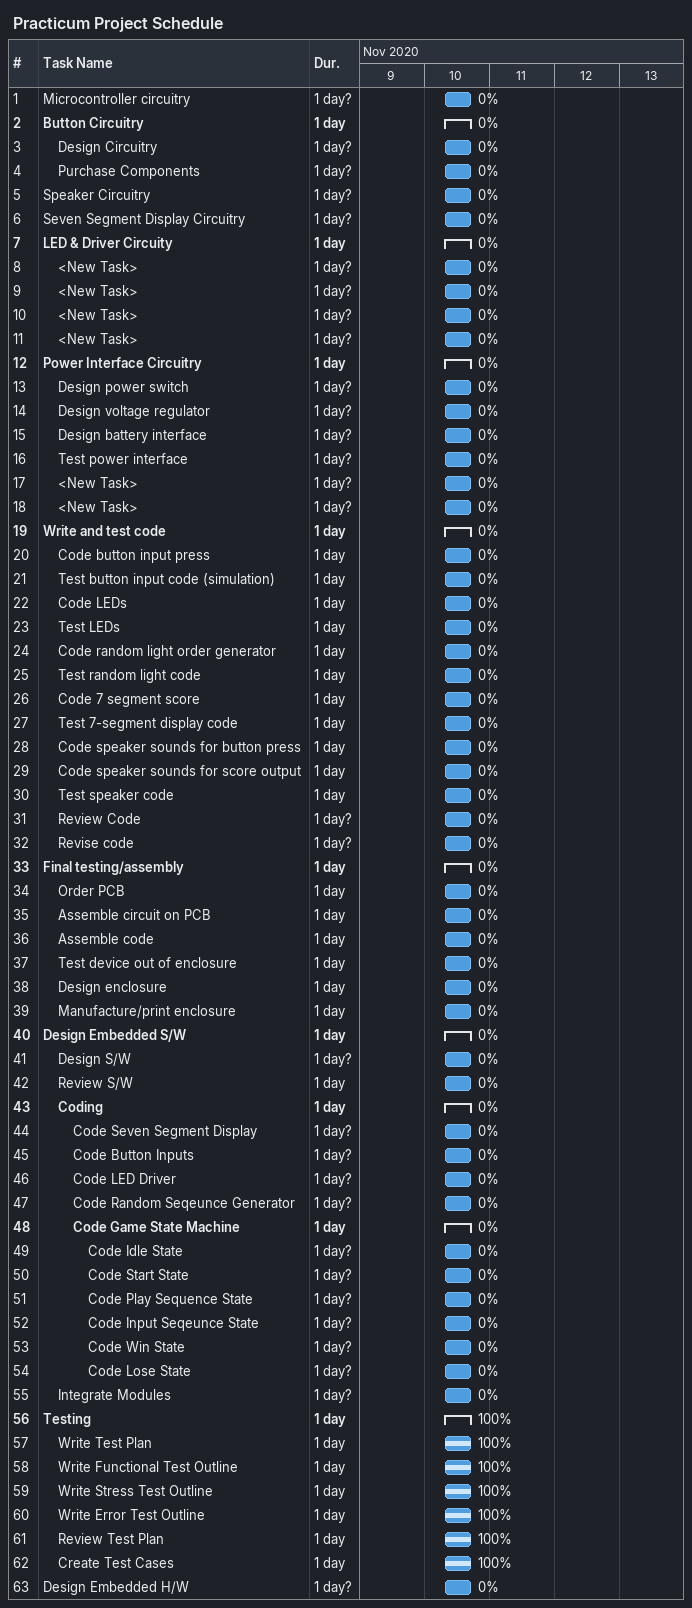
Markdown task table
Practicum Project Schedule

| ID | Level | Task | Duration | Start | Finish | % complete |
|---|---|---|---|---|---|---|
| 1 | 1 | Microcontroller circuitry | 1d? | 2020-11-10 | 2020-11-10 | 0 |
| 2 | 1 | **Button Circuitry** | 1d | 2020-11-10 | 2020-11-10 | 0 |
| 3 | 2 | Design Circuitry | 1d? | 2020-11-10 | 2020-11-10 | 0 |
| 4 | 2 | Purchase Components | 1d? | 2020-11-10 | 2020-11-10 | 0 |
| 5 | 1 | Speaker Circuitry | 1d? | 2020-11-10 | 2020-11-10 | 0 |
| 6 | 1 | Seven Segment Display Circuitry | 1d? | 2020-11-10 | 2020-11-10 | 0 |
| 7 | 1 | **LED & Driver Circuity** | 1d | 2020-11-10 | 2020-11-10 | 0 |
| 8 | 2 | <New Task> | 1d? | 2020-11-10 | 2020-11-10 | 0 |
| 9 | 2 | <New Task> | 1d? | 2020-11-10 | 2020-11-10 | 0 |
| 10 | 2 | <New Task> | 1d? | 2020-11-10 | 2020-11-10 | 0 |
| 11 | 2 | <New Task> | 1d? | 2020-11-10 | 2020-11-10 | 0 |
| 12 | 1 | **Power Interface Circuitry** | 1d | 2020-11-10 | 2020-11-10 | 0 |
| 13 | 2 | Design power switch | 1d? | 2020-11-10 | 2020-11-10 | 0 |
| 14 | 2 | Design voltage regulator | 1d? | 2020-11-10 | 2020-11-10 | 0 |
| 15 | 2 | Design battery interface | 1d? | 2020-11-10 | 2020-11-10 | 0 |
| 16 | 2 | Test power interface | 1d? | 2020-11-10 | 2020-11-10 | 0 |
| 17 | 2 | <New Task> | 1d? | 2020-11-10 | 2020-11-10 | 0 |
| 18 | 2 | <New Task> | 1d? | 2020-11-10 | 2020-11-10 | 0 |
| 19 | 1 | **Write and test code** | 1d | 2020-11-10 | 2020-11-10 | 0 |
| 20 | 2 | Code button input press | 1d | 2020-11-10 | 2020-11-10 | 0 |
| 21 | 2 | Test button input code (simulation) | 1d | 2020-11-10 | 2020-11-10 | 0 |
| 22 | 2 | Code LEDs | 1d | 2020-11-10 | 2020-11-10 | 0 |
| 23 | 2 | Test LEDs | 1d | 2020-11-10 | 2020-11-10 | 0 |
| 24 | 2 | Code random light order generator | 1d | 2020-11-10 | 2020-11-10 | 0 |
| 25 | 2 | Test random light code | 1d | 2020-11-10 | 2020-11-10 | 0 |
| 26 | 2 | Code 7 segment score | 1d | 2020-11-10 | 2020-11-10 | 0 |
| 27 | 2 | Test 7-segment display code | 1d | 2020-11-10 | 2020-11-10 | 0 |
| 28 | 2 | Code speaker sounds for button press | 1d | 2020-11-10 | 2020-11-10 | 0 |
| 29 | 2 | Code speaker sounds for score output | 1d | 2020-11-10 | 2020-11-10 | 0 |
| 30 | 2 | Test speaker code | 1d | 2020-11-10 | 2020-11-10 | 0 |
| 31 | 2 | Review Code | 1d? | 2020-11-10 | 2020-11-10 | 0 |
| 32 | 2 | Revise code | 1d? | 2020-11-10 | 2020-11-10 | 0 |
| 33 | 1 | **Final testing/assembly** | 1d | 2020-11-10 | 2020-11-10 | 0 |
| 34 | 2 | Order PCB | 1d | 2020-11-10 | 2020-11-10 | 0 |
| 35 | 2 | Assemble circuit on PCB | 1d | 2020-11-10 | 2020-11-10 | 0 |
| 36 | 2 | Assemble code | 1d | 2020-11-10 | 2020-11-10 | 0 |
| 37 | 2 | Test device out of enclosure | 1d | 2020-11-10 | 2020-11-10 | 0 |
| 38 | 2 | Design enclosure | 1d | 2020-11-10 | 2020-11-10 | 0 |
| 39 | 2 | Manufacture/print enclosure | 1d | 2020-11-10 | 2020-11-10 | 0 |
| 40 | 1 | **Design Embedded S/W** | 1d | 2020-11-10 | 2020-11-10 | 0 |
| 41 | 2 | Design S/W | 1d? | 2020-11-10 | 2020-11-10 | 0 |
| 42 | 2 | Review S/W | 1d | 2020-11-10 | 2020-11-10 | 0 |
| 43 | 2 | **Coding** | 1d | 2020-11-10 | 2020-11-10 | 0 |
| 44 | 3 | Code Seven Segment Display | 1d? | 2020-11-10 | 2020-11-10 | 0 |
| 45 | 3 | Code Button Inputs | 1d? | 2020-11-10 | 2020-11-10 | 0 |
| 46 | 3 | Code LED Driver | 1d? | 2020-11-10 | 2020-11-10 | 0 |
| 47 | 3 | Code Random Seqeunce Generator | 1d? | 2020-11-10 | 2020-11-10 | 0 |
| 48 | 3 | **Code Game State Machine** | 1d | 2020-11-10 | 2020-11-10 | 0 |
| 49 | 4 | Code Idle State | 1d? | 2020-11-10 | 2020-11-10 | 0 |
| 50 | 4 | Code Start State | 1d? | 2020-11-10 | 2020-11-10 | 0 |
| 51 | 4 | Code Play Sequence State | 1d? | 2020-11-10 | 2020-11-10 | 0 |
| 52 | 4 | Code Input Seqeunce State | 1d? | 2020-11-10 | 2020-11-10 | 0 |
| 53 | 4 | Code Win State | 1d? | 2020-11-10 | 2020-11-10 | 0 |
| 54 | 4 | Code Lose State | 1d? | 2020-11-10 | 2020-11-10 | 0 |
| 55 | 2 | Integrate Modules | 1d? | 2020-11-10 | 2020-11-10 | 0 |
| 56 | 1 | **Testing** | 1d | 2020-11-10 | 2020-11-10 | 100 |
| 57 | 2 | Write Test Plan | 1d | 2020-11-10 | 2020-11-10 | 100 |
| 58 | 2 | Write Functional Test Outline | 1d | 2020-11-10 | 2020-11-10 | 100 |
| 59 | 2 | Write Stress Test Outline | 1d | 2020-11-10 | 2020-11-10 | 100 |
| 60 | 2 | Write Error Test Outline | 1d | 2020-11-10 | 2020-11-10 | 100 |
| 61 | 2 | Review Test Plan | 1d | 2020-11-10 | 2020-11-10 | 100 |
| 62 | 2 | Create Test Cases | 1d | 2020-11-10 | 2020-11-10 | 100 |
| 63 | 1 | Design Embedded H/W | 1d? | 2020-11-10 | 2020-11-10 | 0 |
